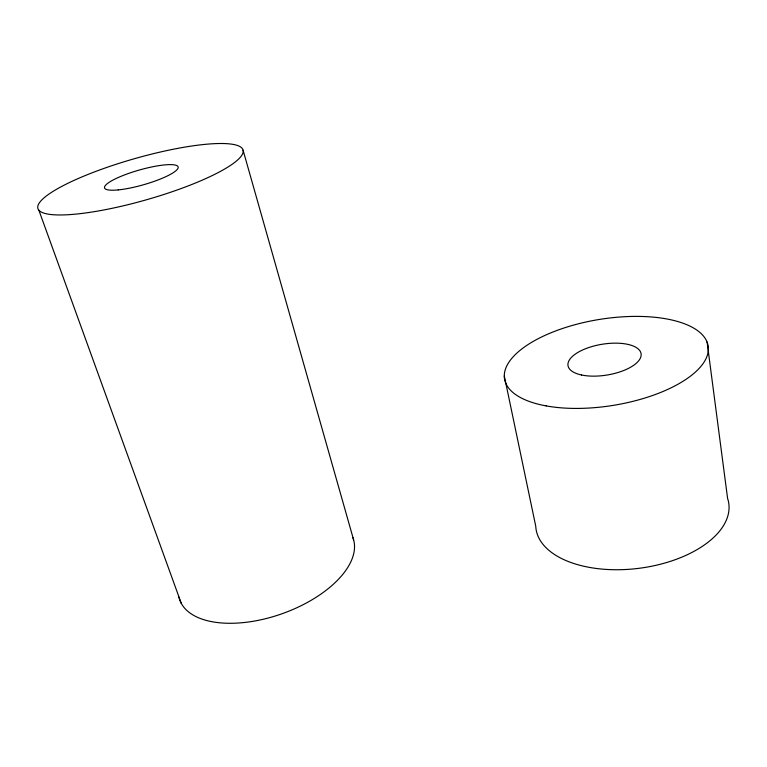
<?xml version="1.0" encoding="UTF-8"?>
<svg xmlns="http://www.w3.org/2000/svg" width="767" height="767" viewBox="0 0 767 767"><rect width="100%" height="100%" fill="white"/><g stroke="black" fill="none" stroke-linecap="round" stroke-linejoin="round"><path stroke-width="1.15" d="M38.877 210.244L181.348 603.524M243.081 150.207A106.661 21.399 -15.9 0 1 93.785 211.74A106.661 21.399 -15.9 0 1 84.504 175.854A106.661 21.399 -15.9 0 1 243.081 150.207L353.625 539.872M504.312 376.022L535.759 526.267A97.227 52.568 -7.3 0 0 642.084 567.887A97.227 52.568 -7.3 0 0 727.586 498.358L707.097 342.015M352.945 537.753A92.021 47.381 -19.6 0 1 279.974 614.463A92.021 47.381 -19.6 0 1 178.903 597.09M546.123 405.896A103.133 43.518 -9.2 0 0 707.797 353.645A103.133 43.518 -9.2 0 0 565.135 327.624A103.133 43.518 -9.2 0 0 546.123 405.896M581.501 374.986A37.017 15.58 -9.3 0 0 640.704 357.288A37.017 15.58 -9.3 0 0 591.367 346.722A37.017 15.58 -9.3 0 0 581.501 374.986M118.223 189.909A38.283 7.66 -15.9 0 0 177.743 168.74A38.283 7.66 -15.9 0 0 127.897 173.678A38.283 7.66 -15.9 0 0 118.223 189.909"/></g></svg>
